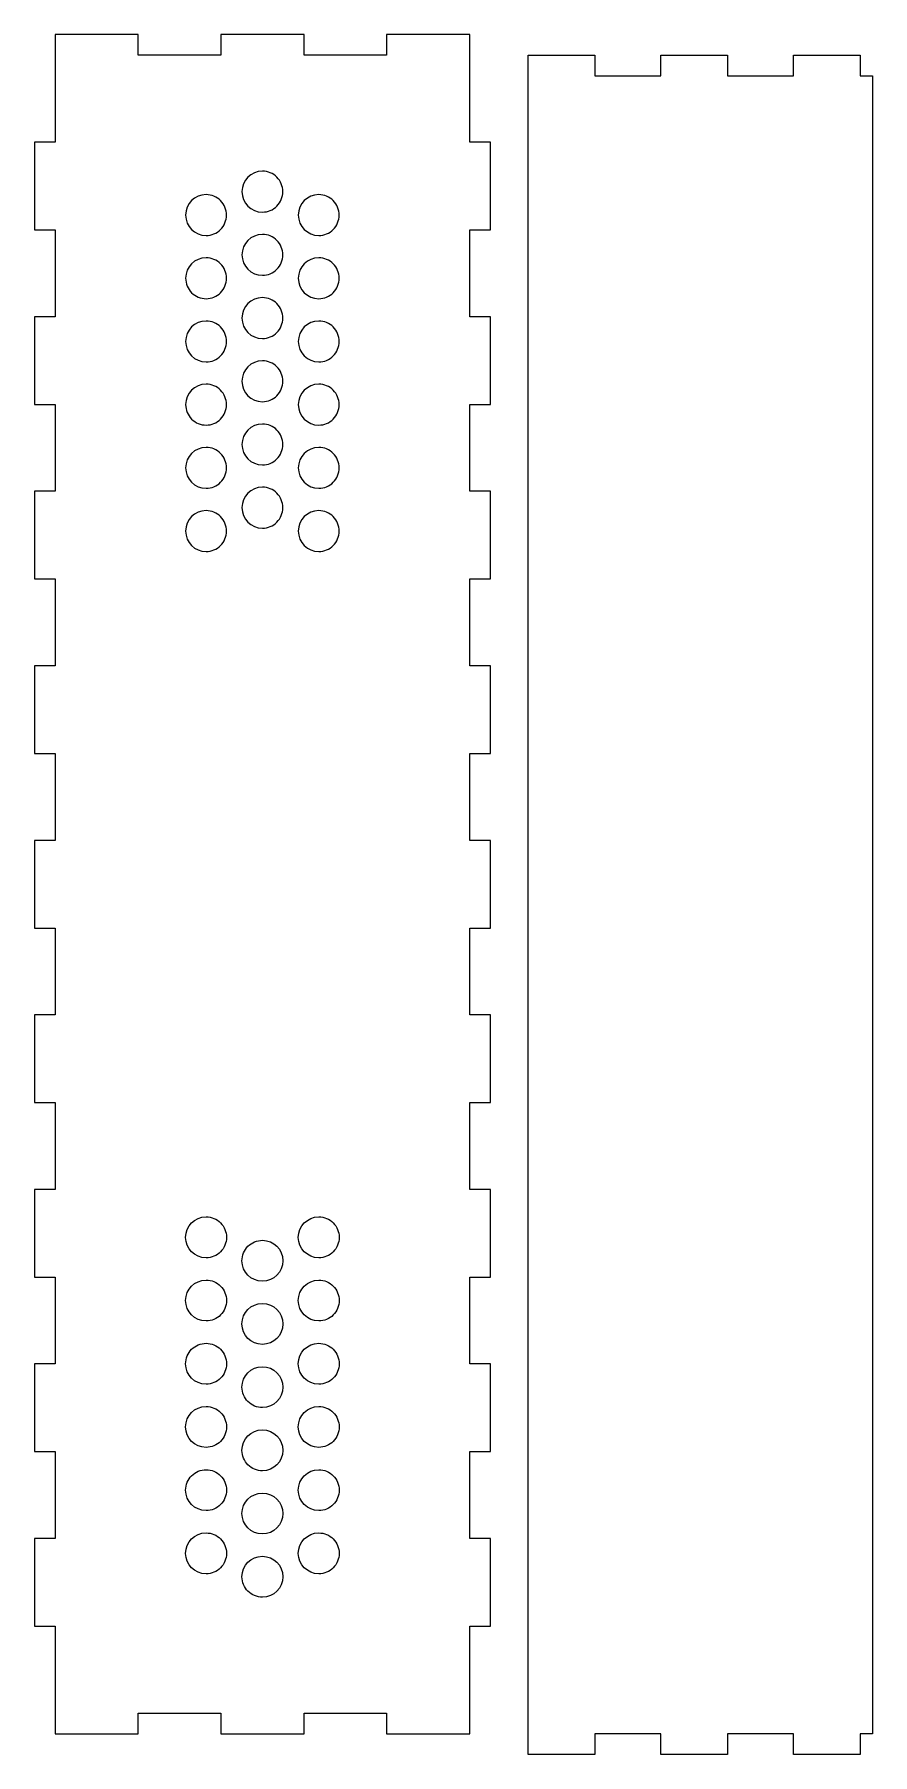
# Model space of a CAD drawing. Extents: x 15 to 1272, y 33 to 870.
# Drawn here: x 651.4 to 853.6, y 33.3 to 448.2 of the extents above; entities that cross this region are included whole.
import ezdxf

# ---------------------------------------------------------------- set-up
doc = ezdxf.new("R2010")
doc.units = 0
doc.layers.add('Plan', color=7, linetype='CONTINUOUS')

msp = doc.modelspace()

# ---------------------------------------------------------------- linework, layer by layer
at = {"layer": 'Plan', "color": 7}
for p, q in [((676.437165, 448.241684), (656.387167, 448.241684)), ((656.387167, 448.241684), (656.387195, 443.241694)), ((676.437193, 443.241694), (676.437165, 448.241684)), ((696.337218, 448.241684), (696.337162, 443.241666)), ((716.437198, 448.241656), (696.337218, 448.241684)), ((716.437198, 443.241666), (716.437198, 448.241656)), ((756.387193, 448.241656), (736.337195, 448.241656)), ((736.337195, 448.241656), (736.337223, 443.241694)), ((756.387221, 443.241694), (756.387193, 448.241656)), ((656.387195, 443.241694), (656.387195, 422.239083)), ((696.337162, 443.241666), (676.437193, 443.241694)), ((736.337223, 443.241694), (716.437198, 443.241666)), ((756.387221, 422.239055), (756.387221, 443.241694)), ((770.46613, 438.271817), (770.466159, 443.271864)), ((770.466159, 443.271864), (786.566146, 443.271836)), ((786.566146, 443.271836), (786.566174, 438.271846)), ((802.466151, 438.271846), (802.466123, 443.271836)), ((802.466123, 443.271836), (818.566139, 443.271836)), ((818.566139, 443.271836), (818.566167, 438.271846)), ((834.466144, 443.271836), (850.566159, 443.271864)), ((834.466172, 438.271846), (834.466144, 443.271836)), ((850.566159, 443.271864), (850.566159, 438.271846)), ((770.46613, 38.271827), (770.46613, 438.271817)), ((786.566174, 438.271846), (802.466151, 438.271846)), ((818.566167, 438.271846), (834.466172, 438.271846)), ((850.566159, 438.271846), (853.566182, 438.271846)), ((853.566182, 438.271846), (853.566125, 38.271799)), ((656.387195, 422.239083), (651.387177, 422.239055)), ((651.387177, 422.239055), (651.387177, 401.086415)), ((761.387211, 422.239055), (756.387221, 422.239055)), ((761.387211, 401.086415), (761.387211, 422.239055)), ((706.387231, 415.239236), (706.387231, 415.239236)), ((692.797, 409.594791), (692.797, 409.594791)), ((719.977506, 409.594791), (719.977506, 409.594791)), ((651.387177, 401.086415), (656.387167, 401.086415)), ((656.387167, 401.086415), (656.387195, 380.133814)), ((706.387231, 399.992674), (706.387231, 399.992674)), ((756.387221, 380.133786), (756.387193, 401.086415)), ((756.387193, 401.086415), (761.387211, 401.086415)), ((692.797, 394.34823), (692.797, 394.34823)), ((719.977506, 394.34823), (719.977506, 394.34823)), ((706.387231, 384.746109), (706.387231, 384.746109)), ((656.387195, 380.133814), (651.387177, 380.133814)), ((651.387177, 380.133814), (651.387177, 358.981145)), ((692.797, 379.101665), (692.797, 379.101665)), ((719.977506, 379.101665), (719.977506, 379.101665)), ((761.387211, 380.133786), (756.387221, 380.133786)), ((761.387211, 358.981145), (761.387211, 380.133786)), ((706.387231, 369.499531), (706.387231, 369.499531)), ((692.797, 363.855086), (692.797, 363.855086)), ((719.977506, 363.855086), (719.977506, 363.855086)), ((651.387177, 358.981145), (656.387167, 358.981174)), ((656.387167, 358.981174), (656.387195, 338.028544)), ((756.387221, 338.028516), (756.387193, 358.981145)), ((756.387193, 358.981145), (761.387211, 358.981145)), ((706.387231, 354.252966), (706.387231, 354.252966)), ((692.797, 348.608522), (692.797, 348.608522)), ((719.977506, 348.608522), (719.977506, 348.608522)), ((656.387195, 338.028544), (651.387177, 338.028516)), ((651.387177, 338.028516), (651.387205, 316.875932)), ((706.387231, 339.006405), (706.387231, 339.006405)), ((761.387211, 338.028516), (756.387221, 338.028516)), ((761.387211, 316.875904), (761.387211, 338.028516)), ((692.797, 333.36196), (692.797, 333.36196)), ((719.977506, 333.36196), (719.977506, 333.36196)), ((651.387205, 316.875932), (656.387167, 316.875904)), ((656.387167, 316.875904), (656.387195, 295.923275)), ((756.387221, 295.923246), (756.387193, 316.875904)), ((756.387193, 316.875904), (761.387211, 316.875904)), ((656.387195, 295.923275), (651.387177, 295.923246)), ((651.387177, 295.923246), (651.387205, 274.770663)), ((761.387211, 295.923246), (756.387221, 295.923246)), ((761.387211, 274.770606), (761.387211, 295.923246)), ((651.387205, 274.770663), (656.387167, 274.770634)), ((656.387167, 274.770634), (656.387167, 253.818033)), ((756.387193, 253.817977), (756.387193, 274.770634)), ((756.387193, 274.770634), (761.387211, 274.770606)), ((656.387167, 253.818033), (651.387177, 253.818005)), ((651.387177, 253.818005), (651.387205, 232.665393)), ((761.387211, 253.818005), (756.387193, 253.817977)), ((761.387211, 232.665337), (761.387211, 253.818005)), ((651.387205, 232.665393), (656.387167, 232.665365)), ((656.387167, 232.665365), (656.387167, 211.712764)), ((756.387193, 211.712707), (756.387193, 232.665365)), ((756.387193, 232.665365), (761.387211, 232.665337)), ((656.387167, 211.712764), (651.387177, 211.712736)), ((651.387177, 211.712736), (651.387205, 190.560124)), ((761.387211, 211.712736), (756.387193, 211.712707)), ((761.387211, 190.560067), (761.387211, 211.712736)), ((651.387205, 190.560124), (656.387167, 190.560095)), ((656.387167, 190.560095), (656.387167, 169.607494)), ((756.387193, 169.607438), (756.387193, 190.560095)), ((756.387193, 190.560095), (761.387211, 190.560067)), ((656.387167, 169.607494), (651.387177, 169.607466)), ((651.387177, 169.607466), (651.387205, 148.454854)), ((761.387211, 169.607466), (756.387193, 169.607438)), ((761.387211, 148.454826), (761.387211, 169.607466)), ((692.797001, 153.121393), (692.797001, 153.121393)), ((719.977507, 153.121393), (719.977507, 153.121393)), ((651.387205, 148.454854), (656.387167, 148.454826)), ((656.387167, 148.454826), (656.387167, 127.502225)), ((706.387225, 147.476948), (706.387225, 147.476948)), ((756.387193, 127.502168), (756.387193, 148.454826)), ((756.387193, 148.454826), (761.387211, 148.454826)), ((692.797001, 137.874831), (692.797001, 137.874831)), ((719.977507, 137.874831), (719.977507, 137.874831)), ((706.387225, 132.230387), (706.387225, 132.230387)), ((656.387167, 127.502225), (651.387177, 127.502196)), ((651.387177, 127.502196), (651.387205, 106.349613)), ((761.387211, 127.502196), (756.387193, 127.502168)), ((761.387211, 106.349556), (761.387211, 127.502196)), ((692.797001, 122.628267), (692.797001, 122.628267)), ((719.977507, 122.628267), (719.977507, 122.628267)), ((706.387225, 116.983822), (706.387225, 116.983822)), ((651.387205, 106.349613), (656.387167, 106.349584)), ((656.387167, 106.349584), (656.387167, 85.396983)), ((692.797001, 107.381688), (692.797001, 107.381688)), ((719.977507, 107.381688), (719.977507, 107.381688)), ((756.387193, 85.396927), (756.387193, 106.349556)), ((756.387193, 106.349556), (761.387211, 106.349556)), ((706.387225, 101.737238), (706.387225, 101.737238)), ((692.797001, 92.135124), (692.797001, 92.135124)), ((719.977507, 92.135124), (719.977507, 92.135124)), ((656.387167, 85.396983), (651.387205, 85.396983)), ((651.387205, 85.396983), (651.387205, 64.244343)), ((706.387225, 86.490676), (706.387225, 86.490676)), ((761.387211, 85.396955), (756.387193, 85.396927)), ((761.387211, 64.244315), (761.387211, 85.396955)), ((692.797001, 76.888562), (692.797001, 76.888562)), ((719.977507, 76.888562), (719.977507, 76.888562)), ((706.387225, 71.244112), (706.387225, 71.244112)), ((651.387205, 64.244343), (656.387167, 64.244343)), ((656.387167, 64.244343), (656.387167, 43.241676)), ((756.387193, 64.244287), (761.387211, 64.244315)), ((756.387193, 43.241648), (756.387193, 64.244287)), ((656.387167, 43.241676), (656.387167, 38.241714)), ((676.437193, 38.241686), (676.437165, 43.241704)), ((676.437165, 43.241704), (696.337162, 43.241676)), ((696.337162, 43.241676), (696.337218, 38.241714)), ((716.437198, 38.241714), (716.437198, 43.241704)), ((716.437198, 43.241704), (736.337223, 43.241704)), ((736.337223, 43.241704), (736.337195, 38.241686)), ((756.387193, 38.241714), (756.387193, 43.241648)), ((656.387167, 38.241714), (676.437193, 38.241686)), ((696.337218, 38.241714), (716.437198, 38.241714)), ((736.337195, 38.241686), (756.387193, 38.241714)), ((770.466102, 33.271809), (770.46613, 38.271827)), ((802.466123, 38.271799), (786.566146, 38.271827)), ((786.566146, 38.271827), (786.566146, 33.271837)), ((802.466123, 33.271837), (802.466123, 38.271799)), ((834.466115, 38.271827), (818.56611, 38.271827)), ((818.56611, 38.271827), (818.566139, 33.271809)), ((834.466144, 33.271809), (834.466115, 38.271827)), ((853.566125, 38.271799), (850.566103, 38.271799)), ((850.566103, 38.271799), (850.566131, 33.271837)), ((786.566146, 33.271837), (770.466102, 33.271809)), ((818.566139, 33.271809), (802.466123, 33.271837)), ((850.566131, 33.271837), (834.466144, 33.271809))]:
    msp.add_line(p, q, dxfattribs=at)
for points in [[(706.387231, 415.239236), (703.664013, 415.239227), (701.456414, 413.031621), (701.456413, 410.308404)], [(709.873864, 413.795033), (708.949151, 414.719744), (707.694971, 415.239239), (706.387231, 415.239236)], [(711.318076, 410.308404), (711.318076, 411.616144), (710.798577, 412.870323), (709.873864, 413.795033)], [(692.797, 409.594791), (690.073777, 409.594791), (687.866169, 407.387183), (687.866169, 404.66396)], [(696.28363, 408.150587), (695.358918, 409.075297), (694.104739, 409.594793), (692.797, 409.594791)], [(697.72784, 404.66396), (697.72784, 405.971699), (697.208342, 407.225876), (696.28363, 408.150587)], [(701.456413, 410.308404), (701.456414, 407.585187), (703.664013, 405.377581), (706.387231, 405.377573)], [(706.387231, 405.377573), (707.694971, 405.377569), (708.949151, 405.897064), (709.873864, 406.821775)], [(709.873864, 406.821775), (710.798577, 407.746486), (711.318076, 409.000664), (711.318076, 410.308404)], [(719.977506, 409.594791), (717.254289, 409.594783), (715.046689, 407.387177), (715.046689, 404.66396)], [(723.464139, 408.150589), (722.539426, 409.075299), (721.285246, 409.594795), (719.977506, 409.594791)], [(724.908352, 404.66396), (724.908352, 405.9717), (724.388853, 407.225878), (723.464139, 408.150589)], [(687.866169, 404.66396), (687.866169, 401.940737), (690.073777, 399.733129), (692.797, 399.733128)], [(696.28363, 401.177333), (697.208342, 402.102043), (697.72784, 403.356221), (697.72784, 404.66396)], [(715.046689, 404.66396), (715.046689, 401.940742), (717.254289, 399.733137), (719.977506, 399.733128)], [(723.464139, 401.177331), (724.388853, 402.102041), (724.908352, 403.35622), (724.908352, 404.66396)], [(692.797, 399.733128), (694.104739, 399.733126), (695.358918, 400.252622), (696.28363, 401.177333)], [(706.387231, 399.992674), (703.664013, 399.992666), (701.456414, 397.78506), (701.456413, 395.061843)], [(709.873864, 398.548472), (708.949151, 399.473182), (707.694971, 399.992677), (706.387231, 399.992674)], [(711.318076, 395.061843), (711.318076, 396.369583), (710.798577, 397.623761), (709.873864, 398.548472)], [(719.977506, 399.733128), (721.285246, 399.733125), (722.539426, 400.25262), (723.464139, 401.177331)], [(692.797, 394.34823), (690.073777, 394.348229), (687.866169, 392.140621), (687.866169, 389.417398)], [(696.28363, 392.904025), (695.358918, 393.828736), (694.104739, 394.348232), (692.797, 394.34823)], [(701.456413, 395.061843), (701.456412, 392.338624), (703.664012, 390.131017), (706.387231, 390.131008)], [(709.873865, 391.575212), (710.798578, 392.499923), (711.318077, 393.754102), (711.318076, 395.061843)], [(719.977506, 394.34823), (717.254289, 394.348221), (715.046689, 392.140615), (715.046689, 389.417398)], [(723.464139, 392.904027), (722.539426, 393.828738), (721.285246, 394.348233), (719.977506, 394.34823)], [(697.72784, 389.417398), (697.72784, 390.725137), (697.208342, 391.979315), (696.28363, 392.904025)], [(706.387231, 390.131008), (707.694971, 390.131005), (708.949151, 390.6505), (709.873865, 391.575212)], [(724.908352, 389.417398), (724.908352, 390.725138), (724.388853, 391.979317), (723.464139, 392.904027)], [(687.866169, 389.417398), (687.866168, 388.10966), (688.385665, 386.855483), (689.310375, 385.930772)], [(689.310375, 385.930772), (690.235085, 385.006061), (691.489262, 384.486564), (692.797, 384.486564)], [(692.797, 384.486564), (694.10474, 384.486562), (695.358919, 385.006058), (696.283631, 385.930769)], [(696.283631, 385.930769), (697.208343, 386.85548), (697.727841, 388.109658), (697.72784, 389.417398)], [(715.046689, 389.417398), (715.046688, 386.69418), (717.254288, 384.486572), (719.977506, 384.486564)], [(719.977506, 384.486564), (721.285247, 384.48656), (722.539427, 385.006056), (723.46414, 385.930767)], [(723.46414, 385.930767), (724.388854, 386.855478), (724.908352, 388.109657), (724.908352, 389.417398)], [(706.387231, 384.746109), (703.664013, 384.746101), (701.456414, 382.538495), (701.456413, 379.815278)], [(709.873864, 383.301907), (708.949151, 384.226618), (707.694971, 384.746113), (706.387231, 384.746109)], [(711.318076, 379.815278), (711.318076, 381.123018), (710.798577, 382.377196), (709.873864, 383.301907)], [(692.797, 379.101665), (690.073777, 379.101665), (687.866169, 376.894056), (687.866169, 374.170834)], [(696.28363, 377.657461), (695.358918, 378.582171), (694.104739, 379.101667), (692.797, 379.101665)], [(697.72784, 374.170834), (697.72784, 375.478573), (697.208342, 376.73275), (696.28363, 377.657461)], [(701.456413, 379.815278), (701.456414, 377.092061), (703.664013, 374.884455), (706.387231, 374.884447)], [(709.873864, 376.328649), (710.798577, 377.25336), (711.318076, 378.507538), (711.318076, 379.815278)], [(719.977506, 379.101665), (717.254289, 379.101657), (715.046689, 376.894051), (715.046689, 374.170834)], [(723.464139, 377.657463), (722.539426, 378.582173), (721.285246, 379.101669), (719.977506, 379.101665)], [(724.908352, 374.170834), (724.908352, 375.478574), (724.388853, 376.732752), (723.464139, 377.657463)], [(687.866169, 374.170834), (687.866169, 371.447611), (690.073777, 369.240003), (692.797, 369.240002)], [(696.28363, 370.684206), (697.208342, 371.608917), (697.72784, 372.863094), (697.72784, 374.170834)], [(706.387231, 374.884447), (707.694971, 374.884443), (708.949151, 375.403938), (709.873864, 376.328649)], [(715.046689, 374.170834), (715.046689, 371.447616), (717.254289, 369.24001), (719.977506, 369.240002)], [(723.464139, 370.684204), (724.388853, 371.608915), (724.908352, 372.863093), (724.908352, 374.170834)], [(692.797, 369.240002), (694.104739, 369.24), (695.358918, 369.759496), (696.28363, 370.684206)], [(706.387231, 369.499531), (703.664013, 369.499523), (701.456414, 367.291917), (701.456413, 364.568699)], [(709.873864, 368.055329), (708.949151, 368.980039), (707.694971, 369.499534), (706.387231, 369.499531)], [(719.977506, 369.240002), (721.285246, 369.239999), (722.539426, 369.759494), (723.464139, 370.684204)], [(711.318076, 364.568699), (711.318076, 365.87644), (710.798577, 367.130618), (709.873864, 368.055329)], [(692.797, 363.855086), (690.073777, 363.855086), (687.866169, 361.647478), (687.866169, 358.924255)], [(696.28363, 362.410882), (695.358918, 363.335593), (694.104739, 363.855088), (692.797, 363.855086)], [(697.72784, 358.924255), (697.72784, 360.231994), (697.208342, 361.486172), (696.28363, 362.410882)], [(701.456413, 364.568699), (701.456412, 361.845481), (703.664012, 359.637873), (706.387231, 359.637865)], [(706.387231, 359.637865), (707.694971, 359.637862), (708.949151, 360.157357), (709.873865, 361.082069)], [(709.873865, 361.082069), (710.798578, 362.00678), (711.318077, 363.260959), (711.318076, 364.568699)], [(719.977506, 363.855086), (717.254289, 363.855078), (715.046689, 361.647472), (715.046689, 358.924255)], [(723.464139, 362.410884), (722.539426, 363.335595), (721.285246, 363.85509), (719.977506, 363.855086)], [(724.908352, 358.924255), (724.908352, 360.231995), (724.388853, 361.486173), (723.464139, 362.410884)], [(687.866169, 358.924255), (687.866168, 357.616517), (688.385665, 356.36234), (689.310375, 355.437629)], [(696.283631, 355.437626), (697.208343, 356.362337), (697.727841, 357.616515), (697.72784, 358.924255)], [(715.046689, 358.924255), (715.046688, 356.201037), (717.254288, 353.993429), (719.977506, 353.993421)], [(723.46414, 355.437624), (724.388854, 356.362335), (724.908352, 357.616514), (724.908352, 358.924255)], [(689.310375, 355.437629), (690.235085, 354.512918), (691.489262, 353.993421), (692.797, 353.993421)], [(692.797, 353.993421), (694.10474, 353.993419), (695.358919, 354.512915), (696.283631, 355.437626)], [(706.387231, 354.252966), (703.664013, 354.252958), (701.456414, 352.045352), (701.456413, 349.322135)], [(709.873864, 352.808764), (708.949151, 353.733475), (707.694971, 354.25297), (706.387231, 354.252966)], [(711.318076, 349.322135), (711.318076, 350.629875), (710.798577, 351.884053), (709.873864, 352.808764)], [(719.977506, 353.993421), (721.285247, 353.993417), (722.539427, 354.512913), (723.46414, 355.437624)], [(692.797, 348.608522), (690.073777, 348.608521), (687.866169, 346.400913), (687.866169, 343.67769)], [(696.28363, 347.164318), (695.358918, 348.089028), (694.104739, 348.608524), (692.797, 348.608522)], [(701.456413, 349.322135), (701.456414, 346.598918), (703.664013, 344.391312), (706.387231, 344.391303)], [(709.873864, 345.835506), (710.798577, 346.760216), (711.318076, 348.014395), (711.318076, 349.322135)], [(719.977506, 348.608522), (717.254289, 348.608514), (715.046689, 346.400908), (715.046689, 343.67769)], [(723.464139, 347.16432), (722.539426, 348.08903), (721.285246, 348.608525), (719.977506, 348.608522)], [(697.72784, 343.67769), (697.72784, 344.98543), (697.208342, 346.239607), (696.28363, 347.164318)], [(706.387231, 344.391303), (707.694971, 344.3913), (708.949151, 344.910795), (709.873864, 345.835506)], [(724.908352, 343.67769), (724.908352, 344.985431), (724.388853, 346.239609), (723.464139, 347.16432)], [(687.866169, 343.67769), (687.866169, 340.954468), (690.073777, 338.74686), (692.797, 338.746859)], [(696.28363, 340.191063), (697.208342, 341.115774), (697.72784, 342.369951), (697.72784, 343.67769)], [(715.046689, 343.67769), (715.046689, 340.954473), (717.254289, 338.746867), (719.977506, 338.746859)], [(723.464139, 340.191061), (724.388853, 341.115772), (724.908352, 342.36995), (724.908352, 343.67769)], [(692.797, 338.746859), (694.104739, 338.746857), (695.358918, 339.266353), (696.28363, 340.191063)], [(706.387231, 339.006405), (703.664013, 339.006396), (701.456414, 336.798791), (701.456413, 334.075573)], [(709.873864, 337.562202), (708.949151, 338.486913), (707.694971, 339.006408), (706.387231, 339.006405)], [(711.318076, 334.075573), (711.318076, 335.383313), (710.798577, 336.637492), (709.873864, 337.562202)], [(719.977506, 338.746859), (721.285246, 338.746856), (722.539426, 339.266351), (723.464139, 340.191061)], [(692.797, 333.36196), (690.073777, 333.36196), (687.866169, 331.154352), (687.866169, 328.431129)], [(696.28363, 331.917756), (695.358918, 332.842466), (694.104739, 333.361962), (692.797, 333.36196)], [(701.456413, 334.075573), (701.456414, 331.352356), (703.664013, 329.14475), (706.387231, 329.144742)], [(709.873864, 330.588944), (710.798577, 331.513655), (711.318076, 332.767833), (711.318076, 334.075573)], [(719.977506, 333.36196), (717.254289, 333.361952), (715.046689, 331.154346), (715.046689, 328.431129)], [(723.464139, 331.917758), (722.539426, 332.842469), (721.285246, 333.361964), (719.977506, 333.36196)], [(687.866169, 328.431129), (687.866169, 325.707906), (690.073777, 323.500298), (692.797, 323.500297)], [(697.72784, 328.431129), (697.72784, 329.738868), (697.208342, 330.993045), (696.28363, 331.917756)], [(696.28363, 324.944502), (697.208342, 325.869212), (697.72784, 327.12339), (697.72784, 328.431129)], [(706.387231, 329.144742), (707.694971, 329.144738), (708.949151, 329.664234), (709.873864, 330.588944)], [(715.046689, 328.431129), (715.046689, 325.707912), (717.254289, 323.500306), (719.977506, 323.500297)], [(724.908352, 328.431129), (724.908352, 329.738869), (724.388853, 330.993047), (723.464139, 331.917758)], [(723.464139, 324.9445), (724.388853, 325.86921), (724.908352, 327.123389), (724.908352, 328.431129)], [(692.797, 323.500297), (694.104739, 323.500295), (695.358918, 324.019791), (696.28363, 324.944502)], [(719.977506, 323.500297), (721.285246, 323.500294), (722.539426, 324.019789), (723.464139, 324.9445)], [(687.866169, 158.052224), (687.86617, 160.775447), (690.073778, 162.983055), (692.797001, 162.983056)], [(692.797001, 162.983056), (694.10474, 162.983058), (695.358918, 162.463562), (696.28363, 161.538851)], [(715.046689, 158.052224), (715.04669, 160.775442), (717.254289, 162.983047), (719.977507, 162.983056)], [(719.977507, 162.983056), (721.285247, 162.983059), (722.539427, 162.463564), (723.46414, 161.538853)], [(692.797001, 153.121393), (690.073778, 153.121393), (687.86617, 155.329001), (687.866169, 158.052224)], [(696.28363, 161.538851), (697.208342, 160.614141), (697.72784, 159.359963), (697.727841, 158.052224)], [(697.727841, 158.052224), (697.72784, 156.744485), (697.208342, 155.490308), (696.28363, 154.565597)], [(719.977507, 153.121393), (717.254289, 153.121401), (715.04669, 155.329007), (715.046689, 158.052224)], [(723.46414, 161.538853), (724.388853, 160.614143), (724.908352, 159.359964), (724.908352, 158.052224)], [(724.908352, 158.052224), (724.908352, 156.744484), (724.388853, 155.490306), (723.46414, 154.565595)], [(696.28363, 154.565597), (695.358918, 153.640887), (694.10474, 153.121391), (692.797001, 153.121393)], [(701.456393, 152.40778), (701.456393, 153.715518), (701.97589, 154.969695), (702.9006, 155.894406)], [(702.9006, 155.894406), (703.82531, 156.819117), (705.079487, 157.338614), (706.387225, 157.338614)], [(706.387225, 157.338614), (709.110448, 157.338612), (711.318055, 155.131003), (711.318054, 152.40778)], [(723.46414, 154.565595), (722.539427, 153.640885), (721.285247, 153.121389), (719.977507, 153.121393)], [(706.387225, 147.476948), (703.664002, 147.476949), (701.456394, 149.684557), (701.456393, 152.40778)], [(711.318054, 152.40778), (711.318053, 149.684558), (709.110447, 147.47695), (706.387225, 147.476948)], [(687.866169, 142.805663), (687.86617, 145.528885), (690.073778, 147.736494), (692.797001, 147.736494)], [(692.797001, 147.736494), (694.10474, 147.736496), (695.358918, 147.217), (696.28363, 146.29229)], [(696.28363, 146.29229), (697.208342, 145.367579), (697.72784, 144.113402), (697.727841, 142.805663)], [(715.046689, 142.805663), (715.04669, 145.52888), (717.254289, 147.736486), (719.977507, 147.736494)], [(719.977507, 147.736494), (721.285247, 147.736498), (722.539427, 147.217002), (723.46414, 146.292292)], [(723.46414, 146.292292), (724.388853, 145.367581), (724.908352, 144.113403), (724.908352, 142.805663)], [(692.797001, 137.874831), (690.073778, 137.874832), (687.86617, 140.08244), (687.866169, 142.805663)], [(697.727841, 142.805663), (697.72784, 141.497923), (697.208342, 140.243746), (696.28363, 139.319035)], [(701.456393, 137.161218), (701.456394, 139.884441), (703.664002, 142.092049), (706.387225, 142.09205)], [(706.387225, 142.09205), (709.110447, 142.092048), (711.318053, 139.88444), (711.318054, 137.161218)], [(719.977507, 137.874831), (717.254289, 137.874839), (715.04669, 140.082445), (715.046689, 142.805663)], [(724.908352, 142.805663), (724.908352, 141.497922), (724.388853, 140.243744), (723.46414, 139.319033)], [(696.28363, 139.319035), (695.358918, 138.394325), (694.10474, 137.874829), (692.797001, 137.874831)], [(706.387225, 132.230387), (703.664002, 132.230387), (701.456394, 134.437995), (701.456393, 137.161218)], [(711.318054, 137.161218), (711.318053, 134.437996), (709.110447, 132.230389), (706.387225, 132.230387)], [(723.46414, 139.319033), (722.539427, 138.394323), (721.285247, 137.874828), (719.977507, 137.874831)], [(687.866169, 127.559098), (687.866169, 128.866836), (688.385665, 130.121013), (689.310376, 131.045724)], [(689.310376, 131.045724), (690.235086, 131.970435), (691.489262, 132.489932), (692.797001, 132.489932)], [(692.797001, 132.489932), (694.10474, 132.489934), (695.358919, 131.970438), (696.283631, 131.045727)], [(696.283631, 131.045727), (697.208343, 130.121016), (697.727841, 128.866838), (697.727841, 127.559098)], [(715.046689, 127.559098), (715.046688, 130.282316), (717.254288, 132.489924), (719.977507, 132.489932)], [(719.977507, 132.489932), (721.285247, 132.489936), (722.539428, 131.97044), (723.464141, 131.045729)], [(723.464141, 131.045729), (724.388854, 130.121018), (724.908353, 128.866839), (724.908352, 127.559098)], [(692.797001, 122.628267), (690.073778, 122.628267), (687.86617, 124.835875), (687.866169, 127.559098)], [(697.727841, 127.559098), (697.72784, 126.251359), (697.208342, 124.997181), (696.28363, 124.072471)], [(701.456393, 121.914656), (701.456394, 124.637879), (703.664002, 126.845487), (706.387225, 126.845488)], [(706.387225, 126.845488), (709.110447, 126.845486), (711.318053, 124.637878), (711.318054, 121.914656)], [(719.977507, 122.628267), (717.254289, 122.628275), (715.04669, 124.835881), (715.046689, 127.559098)], [(724.908352, 127.559098), (724.908352, 126.251358), (724.388853, 124.99718), (723.46414, 124.072469)], [(696.28363, 124.072471), (695.358918, 123.147761), (694.10474, 122.628265), (692.797001, 122.628267)], [(702.9006, 118.428031), (701.97589, 119.352741), (701.456393, 120.606918), (701.456393, 121.914656)], [(711.318054, 121.914656), (711.318055, 119.191434), (709.110448, 116.983824), (706.387225, 116.983822)], [(723.46414, 124.072469), (722.539427, 123.147758), (721.285247, 122.628263), (719.977507, 122.628267)], [(687.866169, 112.312519), (687.86617, 115.035742), (690.073778, 117.24335), (692.797001, 117.243351)], [(692.797001, 117.243351), (694.10474, 117.243353), (695.358918, 116.723857), (696.28363, 115.799147)], [(706.387225, 116.983822), (705.079487, 116.983822), (703.82531, 117.50332), (702.9006, 118.428031)], [(715.046689, 112.312519), (715.04669, 115.035737), (717.254289, 117.243343), (719.977507, 117.243351)], [(719.977507, 117.243351), (721.285247, 117.243354), (722.539427, 116.723859), (723.46414, 115.799149)], [(692.797001, 107.381688), (690.073778, 107.381689), (687.86617, 109.589297), (687.866169, 112.312519)], [(696.28363, 115.799147), (697.208342, 114.874436), (697.72784, 113.620259), (697.727841, 112.312519)], [(697.727841, 112.312519), (697.72784, 111.00478), (697.208342, 109.750603), (696.28363, 108.825892)], [(719.977507, 107.381688), (717.254289, 107.381696), (715.04669, 109.589302), (715.046689, 112.312519)], [(723.46414, 115.799149), (724.388853, 114.874438), (724.908352, 113.62026), (724.908352, 112.312519)], [(724.908352, 112.312519), (724.908352, 111.004779), (724.388853, 109.750601), (723.46414, 108.82589)], [(696.28363, 108.825892), (695.358918, 107.901182), (694.10474, 107.381686), (692.797001, 107.381688)], [(701.456393, 106.668072), (701.456394, 109.391295), (703.664002, 111.598903), (706.387225, 111.598904)], [(706.387225, 111.598904), (709.110447, 111.598902), (711.318053, 109.391294), (711.318054, 106.668072)], [(723.46414, 108.82589), (722.539427, 107.90118), (721.285247, 107.381685), (719.977507, 107.381688)], [(702.9006, 103.181446), (701.97589, 104.106157), (701.456393, 105.360334), (701.456393, 106.668072)], [(711.318054, 106.668072), (711.318055, 103.944849), (709.110448, 101.73724), (706.387225, 101.737238)], [(687.866169, 97.065955), (687.866169, 98.373693), (688.385665, 99.62787), (689.310376, 100.552581)], [(689.310376, 100.552581), (690.235086, 101.477292), (691.489262, 101.996789), (692.797001, 101.996789)], [(692.797001, 101.996789), (694.10474, 101.996791), (695.358919, 101.477295), (696.283631, 100.552584)], [(696.283631, 100.552584), (697.208343, 99.627873), (697.727841, 98.373695), (697.727841, 97.065955)], [(706.387225, 101.737238), (705.079487, 101.737238), (703.82531, 102.256735), (702.9006, 103.181446)], [(715.046689, 97.065955), (715.046688, 99.789173), (717.254288, 101.996781), (719.977507, 101.996789)], [(719.977507, 101.996789), (721.285247, 101.996793), (722.539428, 101.477297), (723.464141, 100.552586)], [(723.464141, 100.552586), (724.388854, 99.627875), (724.908353, 98.373696), (724.908352, 97.065955)], [(692.797001, 92.135124), (690.073778, 92.135124), (687.86617, 94.342732), (687.866169, 97.065955)], [(697.727841, 97.065955), (697.72784, 95.758216), (697.208342, 94.504038), (696.28363, 93.579328)], [(701.456393, 91.421508), (701.456394, 94.144731), (703.664002, 96.352339), (706.387225, 96.352339)], [(706.387225, 96.352339), (709.110447, 96.352337), (711.318053, 94.144729), (711.318054, 91.421508)], [(719.977507, 92.135124), (717.254289, 92.135132), (715.04669, 94.342738), (715.046689, 97.065955)], [(724.908352, 97.065955), (724.908352, 95.758215), (724.388853, 94.504037), (723.46414, 93.579326)], [(696.28363, 93.579328), (695.358918, 92.654617), (694.10474, 92.135122), (692.797001, 92.135124)], [(706.387225, 86.490676), (703.664002, 86.490677), (701.456394, 88.698285), (701.456393, 91.421508)], [(711.318054, 91.421508), (711.318053, 88.698286), (709.110447, 86.490678), (706.387225, 86.490676)], [(723.46414, 93.579326), (722.539427, 92.654615), (721.285247, 92.13512), (719.977507, 92.135124)], [(687.866169, 81.819393), (687.86617, 84.542616), (690.073778, 86.750224), (692.797001, 86.750225)], [(692.797001, 86.750225), (694.10474, 86.750227), (695.358918, 86.230731), (696.28363, 85.30602)], [(696.28363, 85.30602), (697.208342, 84.38131), (697.72784, 83.127133), (697.727841, 81.819393)], [(715.046689, 81.819393), (715.04669, 84.542611), (717.254289, 86.750217), (719.977507, 86.750225)], [(719.977507, 86.750225), (721.285247, 86.750228), (722.539427, 86.230733), (723.46414, 85.306022)], [(723.46414, 85.306022), (724.388853, 84.381312), (724.908352, 83.127134), (724.908352, 81.819393)], [(692.797001, 76.888562), (690.073778, 76.888562), (687.86617, 79.096171), (687.866169, 81.819393)], [(697.727841, 81.819393), (697.72784, 80.511654), (697.208342, 79.257477), (696.28363, 78.332766)], [(701.456393, 76.174946), (701.456394, 78.898169), (703.664002, 81.105777), (706.387225, 81.105778)], [(706.387225, 81.105778), (709.110447, 81.105775), (711.318053, 78.898168), (711.318054, 76.174946)], [(719.977507, 76.888562), (717.254289, 76.88857), (715.04669, 79.096176), (715.046689, 81.819393)], [(724.908352, 81.819393), (724.908352, 80.511653), (724.388853, 79.257475), (723.46414, 78.332764)], [(696.28363, 78.332766), (695.358918, 77.408056), (694.10474, 76.88856), (692.797001, 76.888562)], [(702.9006, 72.68832), (701.97589, 73.613031), (701.456393, 74.867208), (701.456393, 76.174946)], [(711.318054, 76.174946), (711.318055, 73.451723), (709.110448, 71.244114), (706.387225, 71.244112)], [(723.46414, 78.332764), (722.539427, 77.408054), (721.285247, 76.888558), (719.977507, 76.888562)], [(706.387225, 71.244112), (705.079487, 71.244112), (703.82531, 71.763609), (702.9006, 72.68832)]]:
    msp.add_open_spline(points, degree=3, dxfattribs=at)

doc.saveas('drawing.dxf')
